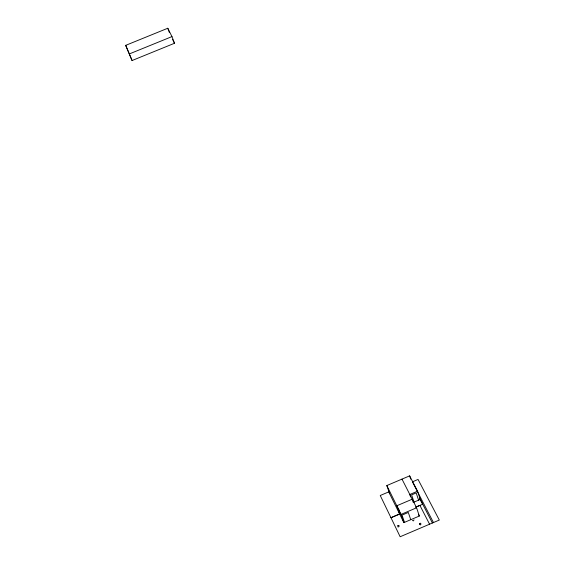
<?xml version="1.0" encoding="UTF-8"?>
<svg xmlns="http://www.w3.org/2000/svg" width="565" height="565" viewBox="0 0 565 565"><rect width="100%" height="100%" fill="white"/><g stroke="black" fill="none" stroke-linecap="round" stroke-linejoin="round"><path stroke-width="0.85" d="M412.379 520.534L413.495 520.874L413.997 519.8M419.414 524.023C421.561 520.965 421.186 527.364 419.421 523.896M397.88 525.528C396.962 529.137 401.235 525.069 397.958 525.478M433.468 522.547L412.415 481.832L418.058 479.431L439.309 520.054L400.154 536.75L380.245 495.498L388.748 491.889L403.876 522.625L419.315 516.043L416.596 507.787L401.99 479.113M389.666 493.754L386.827 485.554L409.639 475.864L417.57 491.19L420.254 499.453L422.691 504.206L415.741 507.165M417.57 491.19L409.816 494.488L410.635 496.96M413.121 502.483L420.254 499.453M390.952 517.688L400.599 513.578M415.882 507.073L419.901 505.364L429.57 524.207M390.98 517.724L399.639 514.03M403.876 522.625L401.051 514.404L416.596 507.787M125.691 45.355L167.777 28.25L171.965 36.598L174.5 43.265L132.069 60.54L125.691 45.355L132.069 60.54M129.371 53.922L171.965 36.598M419.463 497.913L432.395 522.999M418.524 514.482L419.315 516.043M172.586 39.451L174.5 43.265M386.827 485.554L401.051 514.404M167.777 28.25L169.451 32.664M398.311 508.097L400.246 513.719M399.617 513.988L396.8 505.774L412.224 499.213L413.043 501.685M404.498 522.35L402.019 515.118L408.297 512.448L410.741 519.694M414.018 502.108L411.631 494.876L416.214 492.927L418.573 500.166M409.639 475.864L410.72 479.169"/></g></svg>
